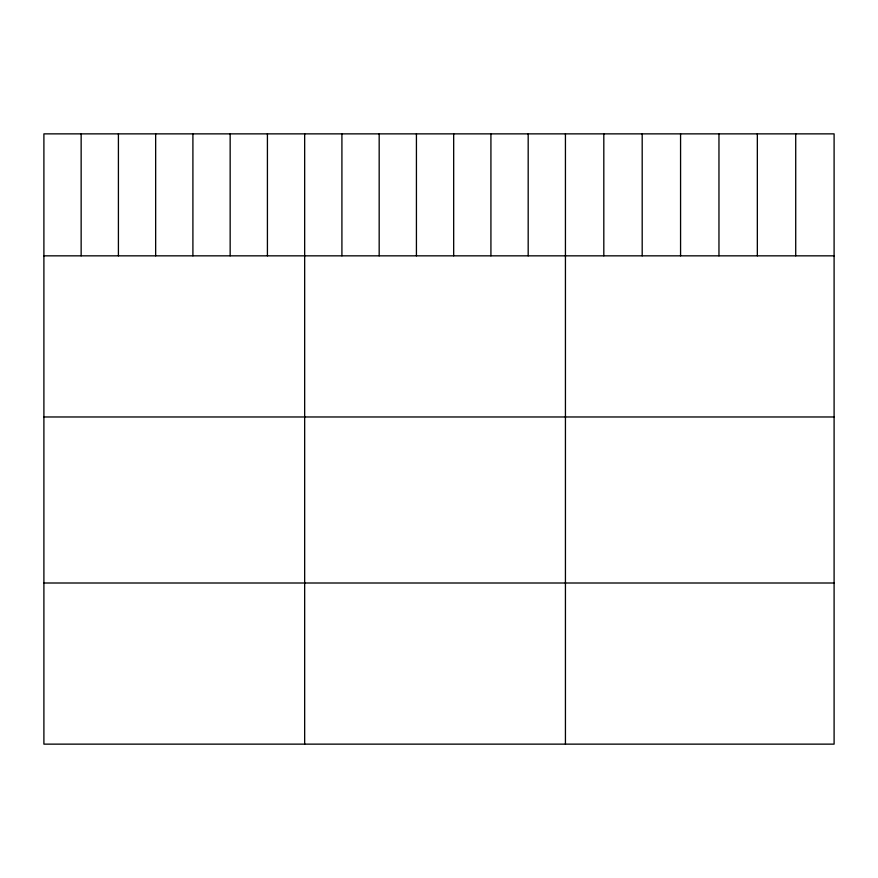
<?xml version="1.0" encoding="UTF-8"?>
<svg xmlns="http://www.w3.org/2000/svg" width="878" height="878" viewBox="0 0 878 878"><rect width="100%" height="100%" fill="white"/><g stroke="black" fill="none" stroke-linecap="round" stroke-linejoin="round"><path stroke-width="1.32" d="M834.1 255.838L834.1 744.138L43.9 744.138L43.9 133.862L834.1 133.862L834.1 255.838L43.9 255.838M43.9 416.973L834.1 416.973M43.9 583.003L834.1 583.003M795.72 133.862L795.72 255.838M757.341 133.862L757.341 255.838M718.961 133.862L718.961 255.838M680.571 133.862L680.571 255.838M642.191 133.862L642.191 255.838M603.812 133.862L603.812 255.838M565.432 133.862L565.432 744.138M528.183 133.862L528.183 255.838M490.923 133.862L490.923 255.838M453.674 133.862L453.674 255.838M416.424 133.862L416.424 255.838M379.175 133.862L379.175 255.838M341.915 133.862L341.915 255.838M304.666 133.862L304.666 744.138M267.417 133.862L267.417 255.838M230.157 133.862L230.157 255.838M192.908 133.862L192.908 255.838M155.658 133.862L155.658 255.838M118.409 133.862L118.409 255.838M81.149 133.862L81.149 255.838"/></g></svg>
